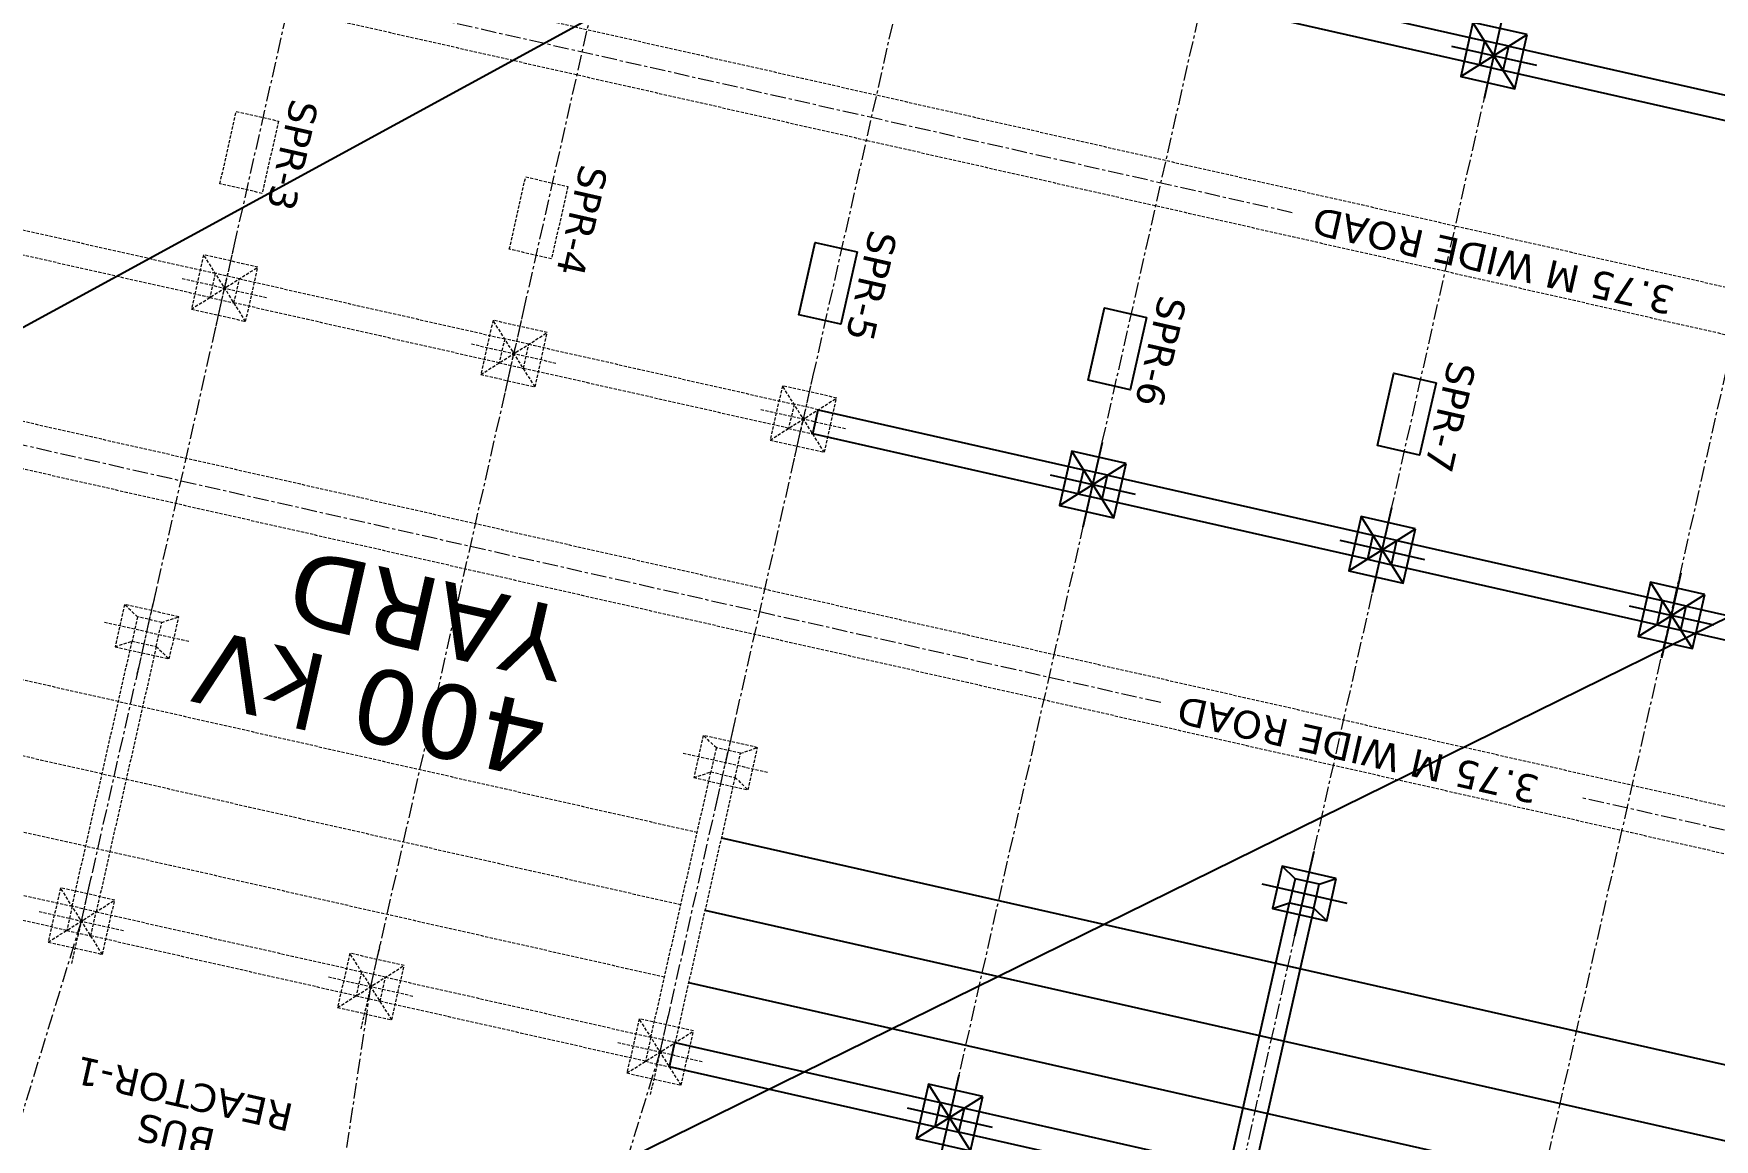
# Model space of a CAD drawing. Header units: metres. Extents: x 218545 to 227455, y 1543467 to 1556082.
# Drawn here: x 222387 to 222522.9, y 1554476.2 to 1554565.7 of the extents above; entities that cross this region are included whole.
import ezdxf

# ---------------------------------------------------------------- set-up
doc = ezdxf.new("R2010")
doc.units = ezdxf.units.M
doc.header["$MEASUREMENT"] = 0
doc.linetypes.add('CENTER', pattern=[2, 1.25, -0.25, 0.25, -0.25])
doc.linetypes.add('HIDDEN', pattern=[0.375, 0.25, -0.125])
for name, color, linetype in [('10 M CONTOUR', 20, 'Continuous'), ('2 M CONTOUR', 33, 'Continuous'), ('CART TRACK', 30, 'Continuous'), ('E-LAY-ROAD', 7, 'Continuous'), ('TXT', 222, 'Continuous')]:
    doc.layers.add(name, color=color, linetype=linetype)
doc.layers.add('E-LAY-CNTRL', color=1, linetype='CENTER', lineweight=0)
doc.layers.add('E-LAY-EXIST', color=8, linetype='HIDDEN', lineweight=0)
doc.styles.get("Standard").update_dxf_attribs({"font": 'arial.ttf'})
doc.styles.add('STYLE1', font='verdana.ttf')

msp = doc.modelspace()

# ---------------------------------------------------------------- hatches: boundary and pattern name
at = {"layer": 'CART TRACK'}
h = msp.add_hatch(dxfattribs=at)
h.set_pattern_fill('ANSI31', color=256)
h.set_pattern_definition([(45, (-13885.37013, 5678.9458), (-0.088388347648, 0.088388347648), [])])
edge = h.paths.add_edge_path()
edge.add_line((222561.13969, 1554074.13632), (222685.38088, 1554665.22317))
edge.add_line((222685.38088, 1554665.22317), (222658.65762, 1554681.79738))
edge.add_line((222658.65762, 1554681.79738), (222533.13969, 1554084.63632))
edge.add_arc((222472.53338, 1554120.17969), 70.25992, 268.4987053, 329.6099515, ccw=False)
edge.add_line((222470.6926, 1554049.94388), (222000.56979, 1554156.29329))
edge.add_line((222000.56979, 1554156.29329), (221976.97349, 1554130.87313))
edge.add_line((221976.97349, 1554130.87313), (222466.70373, 1554020.0882))
edge.add_arc((222472.08981, 1554120.20334), 100.25992, 266.9205179, 332.6467024)

# ---------------------------------------------------------------- linework, layer by layer
at = {"layer": '10 M CONTOUR'}
msp.add_polyline3d([(222736.62569, 1554007.45032, -1049.86579), (222634.03469, 1554087.71632, -1049.86579), (222518.11938, 1554189.22849, -1049.86579), (222397.48569, 1554235.02232, -1049.86579), (222347.28069, 1554254.22732, -1049.86579), (222314.97869, 1554298.06132, -1049.86579), (222323.83469, 1554391.68132, -1049.86579), (222394.97169, 1554454.94132, -1049.86579), (222536.5595, 1554524.63372, -1049.86579), (222638.16369, 1554537.76732, -1049.86579), (222704.82869, 1554552.22932, -1049.86579), (222779.32769, 1554586.97032, -1049.86579)], dxfattribs=at)
at = {"layer": '2 M CONTOUR'}
msp.add_polyline3d([(222219.31369, 1554166.08632, -1047.86579), (222247.05869, 1554297.82732, -1047.86579), (222241.57534, 1554378.31913, -1047.86579), (222217.77539, 1554422.02969, -1047.86579), (222161.16069, 1554458.59232, -1047.86579), (222102.98369, 1554514.14232, -1047.86579), (222084.90369, 1554548.90132, -1047.86579), (222105.85127, 1554576.30234, -1047.86579), (222150.87817, 1554575.01672, -1047.86579), (222229.99701, 1554540.3054, -1047.86579), (222295.58569, 1554519.85532, -1047.86579), (222382.83869, 1554540.15332, -1047.86579), (222478.09365, 1554592.08961, -1047.86579), (222601.71269, 1554598.33032, -1047.86579), (222640.80669, 1554597.42832, -1047.86579), (222715.00469, 1554620.11832, -1047.86579), (222719.40759, 1554704.38178, -1047.86579)], dxfattribs=at)
at = {"layer": 'E-LAY-CNTRL'}
for p, q in [((222390.84158, 1554493.87632, -1470.22972), (222430.95762, 1554671.22102, -1470.22972)), ((222414.25016, 1554488.58121, -1470.22972), (222454.3662, 1554665.92591, -1470.22972)), ((222437.65874, 1554483.2861, -1470.22972), (222477.77479, 1554660.6308, -1470.22972)), ((222461.06733, 1554477.99099, -1470.22972), (222501.18337, 1554655.33569, -1470.22972)), ((222472.0324, 1554417.68571, -1470.22972), (222524.59196, 1554650.04058, -1470.22972)), ((222495.34345, 1554412.41266, -1470.22972), (222548.00054, 1554644.74547, -1470.22972)), ((222375.24678, 1554443.06489, -1470.22972), (222390.84158, 1554493.87632, -1470.22972)), ((222406.45822, 1554436.00474, -1470.22972), (222414.25016, 1554488.58121, -1470.22972)), ((222422.06394, 1554432.47466, -1470.22972), (222437.65874, 1554483.2861, -1470.22972))]:
    msp.add_line(p, q, dxfattribs=at)
at = {"layer": 'E-LAY-CNTRL', "elevation": -1470.22972}
for points in [[(222488.77409, 1554551.18165), (222346.55938, 1554583.35116)], [(222478.1466, 1554511.54976), (222337.51357, 1554543.36149)], [(222595.91674, 1554484.90971), (222512.13687, 1554503.86104)]]:
    msp.add_lwpolyline(points, dxfattribs=at)
at = {"layer": 'E-LAY-EXIST'}
for p, q in [((222350.63065, 1554584.35259, -1470.22972), (222531.37146, 1554543.46833, -1469.86579)), ((222349.80329, 1554580.695, -1470.22972), (222530.5441, 1554539.81074, -1469.86579)), ((222522.32564, 1554503.47867, -1470.05329), (222341.58484, 1554544.36293, -1470.22972)), ((222521.49828, 1554499.82108, -1470.05329), (222342.46435, 1554540.31923, -1470.22577)), ((222348.97113, 1554521.80249, -1470.22972), (222440.65474, 1554501.06328, -1470.22972)), ((222347.64735, 1554515.95035, -1470.22972), (222439.33097, 1554495.21114, -1470.22972)), ((222346.32357, 1554510.0982, -1470.22972), (222438.00719, 1554489.35899, -1470.22972)), ((222592.55091, 1554487.59345, -1470.22972), (222522.3259, 1554503.47861, -1470.22972)), ((222591.72355, 1554483.93586, -1469.86579), (222521.49854, 1554499.82102, -1469.96962))]:
    msp.add_line(p, q, dxfattribs=at)
at = {"layer": 'E-LAY-EXIST', "elevation": -1470.22972}
for points in [[(222406.78157, 1554558.59958), (222405.45779, 1554552.74743), (222402.04404, 1554553.51963), (222403.36782, 1554559.37178)], [(222430.19016, 1554553.30447), (222428.86638, 1554547.45232), (222425.45263, 1554548.22452), (222426.7764, 1554554.07667)], [(222401.6699, 1554546.27859), (222401.22864, 1554544.32787), (222379.77077, 1554549.18172), (222380.21203, 1554551.13244)], [(222405.1156, 1554546.78074), (222400.72649, 1554547.77357), (222399.73366, 1554543.38446), (222404.12277, 1554542.39163)], [(222403.62062, 1554545.83733), (222401.6699, 1554546.27859), (222401.22864, 1554544.32787), (222403.17936, 1554543.88661)], [(222402.54423, 1554545.15807), (222402.34916, 1554545.2022), (222402.30503, 1554545.00713), (222402.5001, 1554544.963)], [(222425.07849, 1554540.98348), (222424.63723, 1554539.03276), (222403.17936, 1554543.88661), (222403.62062, 1554545.83733)], [(222428.52418, 1554541.48563), (222424.13508, 1554542.47846), (222423.14224, 1554538.08935), (222427.53135, 1554537.09652)], [(222427.0292, 1554540.54222), (222425.07849, 1554540.98348), (222424.63723, 1554539.03276), (222426.58794, 1554538.5915)], [(222448.48707, 1554535.68837), (222448.04581, 1554533.73765), (222426.58794, 1554538.5915), (222427.0292, 1554540.54222)], [(222425.95281, 1554539.86296), (222425.75774, 1554539.90709), (222425.71361, 1554539.71202), (222425.90869, 1554539.66789)], [(222451.93277, 1554536.19052), (222447.54366, 1554537.18335), (222446.55083, 1554532.79424), (222450.93994, 1554531.80141)], [(222450.43778, 1554535.24711), (222448.48707, 1554535.68837), (222448.04581, 1554533.73765), (222449.99653, 1554533.29639)], [(222449.3614, 1554534.56785), (222449.16632, 1554534.61198), (222449.1222, 1554534.41691), (222449.31727, 1554534.37278)], [(222398.71734, 1554518.49537), (222394.32823, 1554519.4882), (222393.55603, 1554516.07445), (222397.94514, 1554515.08162)], [(222397.33267, 1554518.03964), (222395.38196, 1554518.48089), (222394.9407, 1554516.53018), (222396.89141, 1554516.08892)], [(222396.89141, 1554516.08892), (222392.03756, 1554494.63105), (222390.08685, 1554495.07231), (222394.9407, 1554516.53018)], [(222445.53451, 1554507.90515), (222441.1454, 1554508.89798), (222440.3732, 1554505.48423), (222444.76231, 1554504.49139)], [(222444.14984, 1554507.44941), (222442.19913, 1554507.89067), (222441.75787, 1554505.93996), (222443.70858, 1554505.4987)], [(222443.70858, 1554505.4987), (222438.85473, 1554484.04083), (222436.90402, 1554484.48209), (222441.75787, 1554505.93996)], [(222390.08685, 1554495.07231), (222389.64559, 1554493.1216), (222368.18772, 1554497.97545), (222368.62898, 1554499.92616)], [(222393.53255, 1554495.57446), (222389.14344, 1554496.5673), (222388.1506, 1554492.17819), (222392.53971, 1554491.18535)], [(222392.03756, 1554494.63105), (222390.08685, 1554495.07231), (222389.64559, 1554493.1216), (222391.5963, 1554492.68034)], [(222413.49543, 1554489.7772), (222413.05417, 1554487.82649), (222391.5963, 1554492.68034), (222392.03756, 1554494.63105)], [(222390.96117, 1554493.9518), (222390.7661, 1554493.99592), (222390.72198, 1554493.80085), (222390.91705, 1554493.75672)], [(222416.94113, 1554490.27935), (222412.55202, 1554491.27218), (222411.55919, 1554486.88307), (222415.9483, 1554485.89024)], [(222415.44615, 1554489.33594), (222413.49543, 1554489.7772), (222413.05417, 1554487.82649), (222415.00489, 1554487.38523)], [(222436.90402, 1554484.48209), (222436.46276, 1554482.53137), (222415.00489, 1554487.38523), (222415.44615, 1554489.33594)], [(222414.36976, 1554488.65669), (222414.17469, 1554488.70081), (222414.13056, 1554488.50574), (222414.32563, 1554488.46161)], [(222440.34971, 1554484.98424), (222435.9606, 1554485.97707), (222434.96777, 1554481.58796), (222439.35688, 1554480.59513)], [(222438.85473, 1554484.04083), (222436.90402, 1554484.48209), (222436.46276, 1554482.53137), (222438.41347, 1554482.09012)], [(222437.77834, 1554483.36158), (222437.58327, 1554483.4057), (222437.53914, 1554483.21063), (222437.73422, 1554483.1665)]]:
    msp.add_lwpolyline(points, close=True, dxfattribs=at)
for points in [[(222404.12277, 1554542.39163), (222400.72649, 1554547.77357)], [(222401.64783, 1554541.64854), (222403.20143, 1554548.51666)], [(222399.73366, 1554543.38446), (222405.1156, 1554546.78074)], [(222398.99057, 1554545.8594), (222405.85869, 1554544.3058)], [(222425.05642, 1554536.35343), (222426.61001, 1554543.22155)], [(222427.53135, 1554537.09652), (222424.13508, 1554542.47846)], [(222422.39915, 1554540.56429), (222429.26727, 1554539.01069)], [(222423.14224, 1554538.08935), (222428.52418, 1554541.48563)], [(222448.465, 1554531.05832), (222450.0186, 1554537.92644)], [(222450.93994, 1554531.80141), (222447.54366, 1554537.18335)], [(222445.80774, 1554535.26918), (222452.67586, 1554533.71558)], [(222446.55083, 1554532.79424), (222451.93277, 1554536.19052)], [(222395.35989, 1554513.85085), (222396.91348, 1554520.71897)], [(222395.38196, 1554518.48089), (222394.32823, 1554519.4882)], [(222392.70262, 1554518.06171), (222399.57075, 1554516.50811)], [(222397.33267, 1554518.03964), (222398.71734, 1554518.49537)], [(222393.55603, 1554516.07445), (222394.9407, 1554516.53018)], [(222396.89141, 1554516.08892), (222397.94514, 1554515.08162)], [(222442.17706, 1554503.26063), (222443.73065, 1554510.12875)], [(222442.19913, 1554507.89067), (222441.1454, 1554508.89798)], [(222444.14984, 1554507.44941), (222445.53451, 1554507.90515)], [(222439.51979, 1554507.47148), (222446.38791, 1554505.91789)], [(222440.3732, 1554505.48423), (222441.75787, 1554505.93996)], [(222443.70858, 1554505.4987), (222444.76231, 1554504.49139)], [(222390.06478, 1554490.44226), (222391.61837, 1554497.31038)], [(222392.53971, 1554491.18535), (222389.14344, 1554496.5673)], [(222387.40751, 1554494.65312), (222394.27564, 1554493.09953)], [(222388.1506, 1554492.17819), (222393.53255, 1554495.57446)], [(222413.47336, 1554485.14715), (222415.02696, 1554492.01527)], [(222411.55919, 1554486.88307), (222416.94113, 1554490.27935)], [(222415.9483, 1554485.89024), (222412.55202, 1554491.27218)], [(222410.8161, 1554489.35801), (222417.68422, 1554487.80442)], [(222436.88195, 1554479.85204), (222438.43554, 1554486.72016)], [(222434.96777, 1554481.58796), (222440.34971, 1554484.98424)], [(222439.35688, 1554480.59513), (222435.9606, 1554485.97707)], [(222434.22468, 1554484.0629), (222441.0928, 1554482.5093)]]:
    msp.add_lwpolyline(points, dxfattribs=at)
at = {"layer": 'E-LAY-ROAD', "ltscale": 2500}
for p, q in [((222442.60546, 1554500.62202, -1470.22972), (222534.28907, 1554479.88281, -1470.22972)), ((222441.28168, 1554494.76988, -1470.22972), (222532.9653, 1554474.03067, -1470.22972)), ((222439.9579, 1554488.91773, -1470.22972), (222531.64152, 1554468.17852, -1470.22972))]:
    msp.add_line(p, q, dxfattribs=at)
for points, elevation in [([(222504.34995, 1554565.08735), (222503.90869, 1554563.13663), (222482.45082, 1554567.99048), (222482.89208, 1554569.9412)], -1469.86579), ([(222507.79565, 1554565.5895), (222503.40654, 1554566.58233), (222502.4137, 1554562.19322), (222506.80281, 1554561.20039)], -1469.86579), ([(222506.30066, 1554564.64609), (222504.34995, 1554565.08735), (222503.90869, 1554563.13663), (222505.8594, 1554562.69537)], -1469.86579), ([(222505.22427, 1554563.96683), (222505.0292, 1554564.01096), (222504.98508, 1554563.81589), (222505.18015, 1554563.77176)], -1469.86579), ([(222527.75853, 1554559.79224), (222527.31727, 1554557.84152), (222505.8594, 1554562.69537), (222506.30066, 1554564.64609)], -1469.86579), ([(222453.59874, 1554548.00936), (222452.27496, 1554542.15721), (222448.86121, 1554542.92941), (222450.18499, 1554548.78156)], -1470.22972), ([(222477.00732, 1554542.71425), (222475.68355, 1554536.8621), (222472.26979, 1554537.6343), (222473.59357, 1554543.48645)], -1470.22972), ([(222500.41591, 1554537.41913), (222499.09213, 1554531.56699), (222495.67838, 1554532.33919), (222497.00216, 1554538.19134)], -1470.22972), ([(222471.89565, 1554530.39326), (222471.45439, 1554528.44254), (222449.99653, 1554533.29639), (222450.43778, 1554535.24711)], -1470.22972), ([(222475.34135, 1554530.89541), (222470.95224, 1554531.88824), (222469.95941, 1554527.49913), (222474.34852, 1554526.5063)], -1470.22972), ([(222473.84637, 1554529.952), (222471.89565, 1554530.39326), (222471.45439, 1554528.44254), (222473.40511, 1554528.00128)], -1470.22972), ([(222495.30424, 1554525.09815), (222494.86298, 1554523.14743), (222473.40511, 1554528.00128), (222473.84637, 1554529.952)], -1470.22972), ([(222472.76998, 1554529.27274), (222472.57491, 1554529.31687), (222472.53078, 1554529.1218), (222472.72585, 1554529.07767)], -1470.22972), ([(222498.74994, 1554525.6003), (222494.36083, 1554526.59313), (222493.36799, 1554522.20402), (222497.7571, 1554521.21119)], -1470.22972), ([(222497.25495, 1554524.65689), (222495.30424, 1554525.09815), (222494.86298, 1554523.14743), (222496.81369, 1554522.70617)], -1470.22972), ([(222518.71282, 1554519.80304), (222518.27156, 1554517.85232), (222496.81369, 1554522.70617), (222497.25495, 1554524.65689)], -1470.22972), ([(222496.17856, 1554523.97763), (222495.98349, 1554524.02176), (222495.93937, 1554523.82669), (222496.13444, 1554523.78256)], -1470.22972), ([(222522.15852, 1554520.30519), (222517.76941, 1554521.29802), (222516.77658, 1554516.90891), (222521.16569, 1554515.91608)], -1470.22972), ([(222520.66354, 1554519.36178), (222518.71282, 1554519.80304), (222518.27156, 1554517.85232), (222520.22228, 1554517.41106)], -1470.22972), ([(222542.12141, 1554514.50792), (222541.68015, 1554512.55721), (222520.22228, 1554517.41106), (222520.66354, 1554519.36178)], -1470.22972), ([(222519.58715, 1554518.68252), (222519.39208, 1554518.72665), (222519.34795, 1554518.53158), (222519.54302, 1554518.48745)], -1470.22972), ([(222492.35168, 1554497.31492), (222487.96257, 1554498.30776), (222487.19037, 1554494.89401), (222491.57947, 1554493.90117)], -1470.22972), ([(222490.96701, 1554496.85919), (222489.01629, 1554497.30045), (222488.57503, 1554495.34974), (222490.52575, 1554494.90848)], -1470.22972), ([(222490.52575, 1554494.90848), (222485.6719, 1554473.45061), (222483.72118, 1554473.89187), (222488.57503, 1554495.34974)], -1470.22972), ([(222460.3126, 1554479.18698), (222459.87134, 1554477.23626), (222438.41347, 1554482.09012), (222438.85473, 1554484.04083)], -1470.22972), ([(222463.7583, 1554479.68913), (222459.36919, 1554480.68196), (222458.37636, 1554476.29285), (222462.76547, 1554475.30002)], -1470.22972), ([(222462.26331, 1554478.74572), (222460.3126, 1554479.18698), (222459.87134, 1554477.23626), (222461.82206, 1554476.795)], -1470.22972), ([(222461.18693, 1554478.06646), (222460.99185, 1554478.11059), (222460.94773, 1554477.91552), (222461.1428, 1554477.87139)], -1470.22972), ([(222483.72118, 1554473.89187), (222483.27992, 1554471.94115), (222461.82206, 1554476.795), (222462.26331, 1554478.74572)], -1470.22972)]:
    msp.add_lwpolyline(points, close=True, dxfattribs=dict(at, elevation=elevation))
for points, elevation in [([(222506.80281, 1554561.20039), (222503.40654, 1554566.58233)], -1469.86579), ([(222504.32788, 1554560.4573), (222505.88147, 1554567.32542)], -1469.86579), ([(222502.4137, 1554562.19322), (222507.79565, 1554565.5895)], -1469.86579), ([(222501.67061, 1554564.66816), (222508.53874, 1554563.11456)], -1469.86579), ([(222471.87358, 1554525.76321), (222473.42718, 1554532.63133)], -1470.22972), ([(222474.34852, 1554526.5063), (222470.95224, 1554531.88824)], -1470.22972), ([(222469.21632, 1554529.97407), (222476.08444, 1554528.42047)], -1470.22972), ([(222469.95941, 1554527.49913), (222475.34135, 1554530.89541)], -1470.22972), ([(222495.28217, 1554520.4681), (222496.83576, 1554527.33622)], -1470.22972), ([(222493.36799, 1554522.20402), (222498.74994, 1554525.6003)], -1470.22972), ([(222497.7571, 1554521.21119), (222494.36083, 1554526.59313)], -1470.22972), ([(222492.6249, 1554524.67896), (222499.49303, 1554523.12536)], -1470.22972), ([(222518.69075, 1554515.17299), (222520.24435, 1554522.04111)], -1470.22972), ([(222516.77658, 1554516.90891), (222522.15852, 1554520.30519)], -1470.22972), ([(222521.16569, 1554515.91608), (222517.76941, 1554521.29802)], -1470.22972), ([(222516.03349, 1554519.38385), (222522.90161, 1554517.83025)], -1470.22972), ([(222488.99422, 1554492.6704), (222490.54782, 1554499.53853)], -1470.22972), ([(222489.01629, 1554497.30045), (222487.96257, 1554498.30776)], -1470.22972), ([(222490.96701, 1554496.85919), (222492.35168, 1554497.31492)], -1470.22972), ([(222486.33696, 1554496.88126), (222493.20508, 1554495.32767)], -1470.22972), ([(222487.19037, 1554494.89401), (222488.57503, 1554495.34974)], -1470.22972), ([(222490.52575, 1554494.90848), (222491.57947, 1554493.90117)], -1470.22972), ([(222462.76547, 1554475.30002), (222459.36919, 1554480.68196)], -1470.22972), ([(222460.29053, 1554474.55693), (222461.84412, 1554481.42505)], -1470.22972), ([(222458.37636, 1554476.29285), (222463.7583, 1554479.68913)], -1470.22972), ([(222457.63327, 1554478.76779), (222464.50139, 1554477.21419)], -1470.22972)]:
    msp.add_lwpolyline(points, dxfattribs=dict(at, elevation=elevation))

# ---------------------------------------------------------------- texts
at = {"linetype": 'Continuous'}
msp.add_text('B.T. Road Kadiri to Rayachoti', height=60, rotation=330.1158044, dxfattribs=at).set_placement((222422.29538, 1554964.73412, -1469.86579))
at = {"layer": 'E-LAY-EXIST', "style": 'STYLE1'}
for s, p in [('SPR-3', (222407.82962, 1554560.48408, -1470.3007)), ('SPR-4', (222431.2382, 1554555.18897, -1470.3007))]:
    msp.add_text(s, height=2.25, rotation=257.2539797, dxfattribs=at).set_placement(p)
at = {"layer": 'E-LAY-ROAD', "ltscale": 2500, "style": 'STYLE1'}
for s, p in [('SPR-5', (222454.64679, 1554549.89386, -1470.3007)), ('SPR-6', (222478.05537, 1554544.59875, -1470.3007)), ('SPR-7', (222501.46396, 1554539.30364, -1470.3007))]:
    msp.add_text(s, height=2.25, rotation=257.2539797, dxfattribs=at).set_placement(p)
at = {"layer": 'TXT', "style": 'STYLE1'}
for s, p in [('3.75 M WIDE ROAD', (222519.8499, 1554545.09331, -1469.86579)), ('3.75 M WIDE ROAD', (222508.90438, 1554505.53337, -1469.86579)), ('REACTOR-1', (222408.11088, 1554479.02565, -1470.22972)), ('BUS ', (222401.80222, 1554476.96831, -1470.22972))]:
    msp.add_text(s, height=2.25, rotation=167.2539837, dxfattribs=at).set_placement(p)
at = {"layer": 'TXT', "linetype": 'Continuous', "style": 'STYLE1'}
for s, p in [('YARD', (222430.60898, 1554519.05964, -1469.86579)), ('400 kV', (222428.91395, 1554511.19526, -1469.86579))]:
    msp.add_text(s, height=6, rotation=167.2539837, dxfattribs=at).set_placement(p)

doc.saveas('drawing.dxf')
